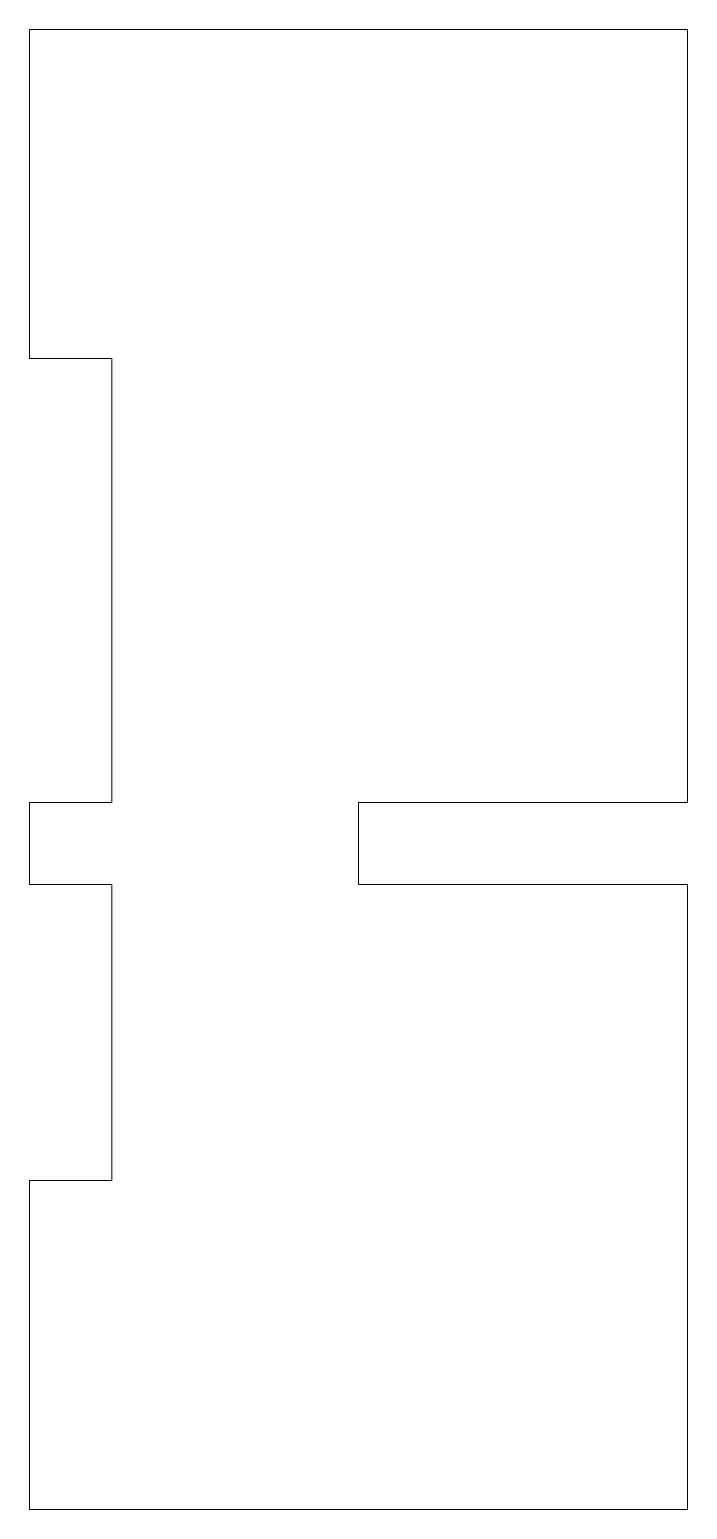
# Model space of a CAD drawing. Header units: millimetres. Extents: x 5.1 to 45.1, y -0.8 to 89.2.
import ezdxf

# ---------------------------------------------------------------- set-up
doc = ezdxf.new("R2010")
doc.units = ezdxf.units.MM

msp = doc.modelspace()

# ---------------------------------------------------------------- linework, layer by layer
at = {"color": 7, "linetype": 'Continuous', "lineweight": 15}
for p, q in [((45.15, 89.188), (5.15, 89.188)), ((5.15, 89.188), (5.15, 69.188)), ((45.15, 42.188), (45.15, 89.188)), ((5.15, 69.188), (10.15, 69.188)), ((10.15, 69.188), (10.15, 42.188)), ((10.15, 42.188), (5.15, 42.188)), ((5.15, 42.188), (5.15, 37.188)), ((25.15, 37.188), (25.15, 42.188)), ((25.15, 42.188), (45.15, 42.188)), ((5.15, 37.188), (10.15, 37.188)), ((10.15, 37.188), (10.15, 19.188)), ((45.15, 37.188), (25.15, 37.188)), ((45.15, -0.812), (45.15, 37.188)), ((5.15, 19.188), (5.15, -0.812)), ((10.15, 19.188), (5.15, 19.188)), ((5.15, -0.812), (45.15, -0.812))]:
    msp.add_line(p, q, dxfattribs=at)

doc.saveas('drawing.dxf')
